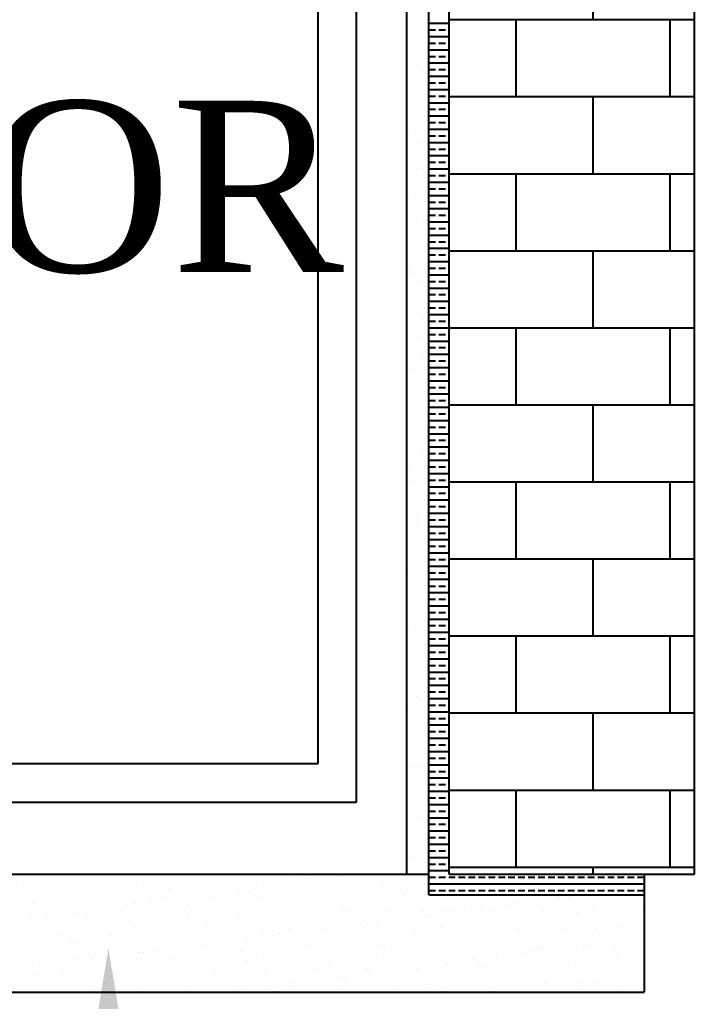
# Model space of a CAD drawing. Header units: metres. Extents: x -54 to 177, y -43 to 77.
# Drawn here: x 27.614 to 28.285, y 12.774 to 13.751 of the extents above; entities that cross this region are included whole.
import ezdxf

# ---------------------------------------------------------------- set-up
doc = ezdxf.new("R2010")
doc.units = ezdxf.units.M
doc.header["$LTSCALE"] = 2
doc.header["$MEASUREMENT"] = 0
doc.styles.add('B', font='romantic.ttf')

# ---------------------------------------------------------------- blocks, each defined once
blk = doc.blocks.new('A$C64980A76')
at = {"color": 0}
for p, q in [((94.106, 49.45), (94.106, 70.919)), ((93.889, 49.45), (93.889, 70.703)), ((93.657, 49.45), (93.657, 69.644)), ((96.701, 49.45), (96.701, 69.644)), ((93.125, 50.215), (93.125, 68.88)), ((92.717, 50.623), (92.717, 68.472)), ((95.63, 58.502), (95.63, 59.318)), ((93.712, 58.491), (93.712, 58.491)), ((93.889, 58.464), (94.106, 58.464)), ((94.106, 58.502), (96.701, 58.502)), ((94.814, 57.686), (94.814, 58.502)), ((96.446, 57.686), (96.446, 58.502)), ((93.889, 58.393), (93.96, 58.393)), ((93.995, 58.393), (94.065, 58.393)), ((94.1, 58.393), (94.106, 58.393)), ((93.889, 58.323), (94.106, 58.323)), ((93.889, 58.253), (93.96, 58.253)), ((93.995, 58.253), (94.065, 58.253)), ((94.1, 58.253), (94.106, 58.253)), ((93.889, 58.183), (94.106, 58.183)), ((93.725, 58.098), (93.725, 58.098)), ((93.889, 58.113), (93.96, 58.113)), ((93.889, 58.043), (94.106, 58.043)), ((93.995, 58.113), (94.065, 58.113)), ((94.1, 58.113), (94.106, 58.113)), ((93.71, 57.972), (93.71, 57.972)), ((93.782, 58.017), (93.782, 58.017)), ((93.816, 57.986), (93.816, 57.986)), ((93.845, 57.927), (93.845, 57.927)), ((93.889, 57.973), (93.96, 57.973)), ((93.995, 57.973), (94.065, 57.973)), ((94.1, 57.973), (94.106, 57.973)), ((93.882, 57.893), (93.882, 57.893)), ((93.889, 57.903), (94.106, 57.903)), ((93.889, 57.832), (93.96, 57.832)), ((93.995, 57.832), (94.065, 57.832)), ((94.1, 57.832), (94.106, 57.832)), ((93.889, 57.762), (94.106, 57.762)), ((93.738, 57.705), (93.738, 57.705)), ((93.889, 57.692), (93.96, 57.692)), ((93.889, 57.622), (94.106, 57.622)), ((93.995, 57.692), (94.065, 57.692)), ((94.1, 57.692), (94.106, 57.692)), ((94.106, 57.686), (96.701, 57.686)), ((95.63, 56.87), (95.63, 57.686)), ((93.889, 57.552), (93.96, 57.552)), ((93.995, 57.552), (94.065, 57.552)), ((94.1, 57.552), (94.106, 57.552)), ((93.889, 57.482), (94.106, 57.482)), ((93.889, 57.412), (93.96, 57.412)), ((93.995, 57.412), (94.065, 57.412)), ((94.1, 57.412), (94.106, 57.412)), ((93.687, 57.331), (93.687, 57.331)), ((93.751, 57.312), (93.751, 57.312)), ((93.889, 57.342), (94.106, 57.342)), ((93.716, 57.247), (93.716, 57.247)), ((93.802, 57.193), (93.802, 57.193)), ((93.889, 57.272), (93.96, 57.272)), ((93.889, 57.201), (94.106, 57.201)), ((93.995, 57.272), (94.065, 57.272)), ((94.1, 57.272), (94.106, 57.272)), ((93.865, 57.168), (93.865, 57.168)), ((93.889, 57.131), (93.96, 57.131)), ((93.995, 57.131), (94.065, 57.131)), ((94.1, 57.131), (94.106, 57.131)), ((93.889, 57.061), (94.106, 57.061)), ((93.889, 56.991), (93.96, 56.991)), ((93.995, 56.991), (94.065, 56.991)), ((94.1, 56.991), (94.106, 56.991)), ((93.764, 56.919), (93.764, 56.919)), ((93.809, 56.929), (93.809, 56.929)), ((93.889, 56.921), (94.106, 56.921)), ((93.889, 56.851), (93.96, 56.851)), ((93.889, 56.781), (94.106, 56.781)), ((93.995, 56.851), (94.065, 56.851)), ((94.1, 56.851), (94.106, 56.851)), ((94.106, 56.87), (96.701, 56.87)), ((94.814, 56.054), (94.814, 56.87)), ((96.446, 56.054), (96.446, 56.87)), ((93.881, 56.737), (93.881, 56.737)), ((93.889, 56.711), (93.96, 56.711)), ((93.995, 56.711), (94.065, 56.711)), ((94.1, 56.711), (94.106, 56.711)), ((93.67, 56.606), (93.67, 56.606)), ((93.889, 56.64), (94.106, 56.64)), ((93.889, 56.57), (93.96, 56.57)), ((93.995, 56.57), (94.065, 56.57)), ((94.1, 56.57), (94.106, 56.57)), ((93.776, 56.526), (93.776, 56.526)), ((93.889, 56.5), (94.106, 56.5)), ((93.725, 56.389), (93.725, 56.389)), ((93.831, 56.403), (93.831, 56.403)), ((93.873, 56.42), (93.873, 56.42)), ((93.889, 56.43), (93.96, 56.43)), ((93.889, 56.36), (94.106, 56.36)), ((93.995, 56.43), (94.065, 56.43)), ((94.1, 56.43), (94.106, 56.43)), ((93.889, 56.29), (93.96, 56.29)), ((93.995, 56.29), (94.065, 56.29)), ((94.1, 56.29), (94.106, 56.29)), ((93.889, 56.22), (94.106, 56.22)), ((93.789, 56.133), (93.789, 56.133)), ((93.889, 56.15), (93.96, 56.15)), ((93.889, 56.08), (94.106, 56.08)), ((93.995, 56.15), (94.065, 56.15)), ((94.1, 56.15), (94.106, 56.15)), ((94.106, 56.054), (96.701, 56.054)), ((95.63, 55.238), (95.63, 56.054)), ((93.806, 55.973), (93.806, 55.973)), ((93.889, 56.009), (93.96, 56.009)), ((93.995, 56.009), (94.065, 56.009)), ((94.1, 56.009), (94.106, 56.009)), ((93.677, 55.858), (93.677, 55.858)), ((93.889, 55.939), (94.106, 55.939)), ((93.889, 55.869), (93.96, 55.869)), ((93.995, 55.869), (94.065, 55.869)), ((94.1, 55.869), (94.106, 55.869)), ((93.715, 55.823), (93.715, 55.823)), ((93.802, 55.74), (93.802, 55.74)), ((93.889, 55.799), (94.106, 55.799)), ((93.661, 55.659), (93.661, 55.659)), ((93.889, 55.729), (93.96, 55.729)), ((93.889, 55.659), (94.106, 55.659)), ((93.995, 55.729), (94.065, 55.729)), ((94.1, 55.729), (94.106, 55.729)), ((93.889, 55.589), (93.96, 55.589)), ((93.995, 55.589), (94.065, 55.589)), ((94.1, 55.589), (94.106, 55.589)), ((93.889, 55.519), (94.106, 55.519)), ((93.889, 55.448), (93.96, 55.448)), ((93.995, 55.448), (94.065, 55.448)), ((94.1, 55.448), (94.106, 55.448)), ((93.658, 55.324), (93.658, 55.324)), ((93.815, 55.347), (93.815, 55.347)), ((93.824, 55.346), (93.824, 55.346)), ((93.889, 55.378), (94.106, 55.378)), ((93.889, 55.308), (93.96, 55.308)), ((93.889, 55.238), (94.106, 55.238)), ((93.995, 55.308), (94.065, 55.308)), ((94.1, 55.308), (94.106, 55.308)), ((94.106, 55.238), (96.701, 55.238)), ((94.814, 54.422), (94.814, 55.238)), ((96.446, 54.422), (96.446, 55.238)), ((93.74, 55.203), (93.74, 55.203)), ((93.826, 55.148), (93.826, 55.148)), ((93.889, 55.168), (93.96, 55.168)), ((93.995, 55.168), (94.065, 55.168)), ((94.1, 55.168), (94.106, 55.168)), ((93.697, 55.098), (93.697, 55.098)), ((93.889, 55.098), (94.106, 55.098)), ((93.889, 55.028), (93.96, 55.028)), ((93.995, 55.028), (94.065, 55.028)), ((94.1, 55.028), (94.106, 55.028)), ((93.828, 54.954), (93.828, 54.954)), ((93.889, 54.958), (94.106, 54.958)), ((93.74, 54.807), (93.74, 54.807)), ((93.846, 54.821), (93.846, 54.821)), ((93.889, 54.887), (93.96, 54.887)), ((93.889, 54.817), (94.106, 54.817)), ((93.995, 54.887), (94.065, 54.887)), ((94.1, 54.887), (94.106, 54.887)), ((93.889, 54.747), (93.96, 54.747)), ((93.995, 54.747), (94.065, 54.747)), ((94.1, 54.747), (94.106, 54.747)), ((93.889, 54.677), (94.106, 54.677)), ((93.889, 54.607), (93.96, 54.607)), ((93.995, 54.607), (94.065, 54.607)), ((94.1, 54.607), (94.106, 54.607)), ((93.841, 54.561), (93.841, 54.561)), ((93.889, 54.537), (94.106, 54.537)), ((93.665, 54.439), (93.665, 54.439)), ((93.889, 54.467), (93.96, 54.467)), ((93.889, 54.397), (94.106, 54.397)), ((93.995, 54.467), (94.065, 54.467)), ((94.1, 54.467), (94.106, 54.467)), ((94.106, 54.422), (96.701, 54.422)), ((95.63, 53.606), (95.63, 54.422)), ((93.705, 54.35), (93.705, 54.35)), ((93.743, 54.316), (93.743, 54.316)), ((93.889, 54.327), (93.96, 54.327)), ((93.995, 54.327), (94.065, 54.327)), ((94.1, 54.327), (94.106, 54.327)), ((93.889, 54.256), (94.106, 54.256)), ((93.889, 54.186), (93.96, 54.186)), ((93.995, 54.186), (94.065, 54.186)), ((94.1, 54.186), (94.106, 54.186)), ((93.853, 54.168), (93.853, 54.168)), ((93.889, 54.116), (94.106, 54.116)), ((93.889, 54.046), (93.96, 54.046)), ((93.889, 53.976), (94.106, 53.976)), ((93.995, 54.046), (94.065, 54.046)), ((94.1, 54.046), (94.106, 54.046)), ((93.83, 53.928), (93.83, 53.928)), ((93.889, 53.906), (93.96, 53.906)), ((93.995, 53.906), (94.065, 53.906)), ((94.1, 53.906), (94.106, 53.906)), ((93.839, 53.764), (93.839, 53.764)), ((93.866, 53.775), (93.866, 53.775)), ((93.889, 53.836), (94.106, 53.836)), ((93.889, 53.766), (93.96, 53.766)), ((93.995, 53.766), (94.065, 53.766)), ((94.1, 53.766), (94.106, 53.766)), ((93.673, 53.742), (93.673, 53.742)), ((93.889, 53.695), (94.106, 53.695)), ((93.685, 53.615), (93.685, 53.615)), ((93.725, 53.591), (93.725, 53.591)), ((93.889, 53.625), (93.96, 53.625)), ((93.889, 53.555), (94.106, 53.555)), ((93.995, 53.625), (94.065, 53.625)), ((94.1, 53.625), (94.106, 53.625)), ((94.106, 53.606), (96.701, 53.606)), ((94.814, 52.79), (94.814, 53.606)), ((96.446, 52.79), (96.446, 53.606)), ((93.889, 53.485), (93.96, 53.485)), ((93.995, 53.485), (94.065, 53.485)), ((94.1, 53.485), (94.106, 53.485)), ((93.879, 53.382), (93.879, 53.382)), ((93.889, 53.415), (94.106, 53.415)), ((93.889, 53.345), (93.96, 53.345)), ((93.995, 53.345), (94.065, 53.345)), ((94.1, 53.345), (94.106, 53.345)), ((93.861, 53.238), (93.861, 53.238)), ((93.889, 53.275), (94.106, 53.275)), ((93.755, 53.224), (93.755, 53.224)), ((93.763, 53.159), (93.763, 53.159)), ((93.889, 53.205), (93.96, 53.205)), ((93.889, 53.134), (94.106, 53.134)), ((93.995, 53.205), (94.065, 53.205)), ((94.1, 53.205), (94.106, 53.205)), ((93.849, 53.104), (93.849, 53.104)), ((93.889, 53.064), (93.96, 53.064)), ((93.995, 53.064), (94.065, 53.064)), ((94.1, 53.064), (94.106, 53.064)), ((93.889, 52.994), (94.106, 52.994)), ((93.733, 52.843), (93.733, 52.843)), ((93.889, 52.924), (93.96, 52.924)), ((93.889, 52.854), (94.106, 52.854)), ((93.995, 52.924), (94.065, 52.924)), ((94.1, 52.924), (94.106, 52.924)), ((93.771, 52.808), (93.771, 52.808)), ((93.889, 52.784), (93.96, 52.784)), ((93.995, 52.784), (94.065, 52.784)), ((94.1, 52.784), (94.106, 52.784)), ((94.106, 52.79), (96.701, 52.79)), ((95.63, 51.974), (95.63, 52.79)), ((93.666, 52.685), (93.666, 52.685)), ((93.889, 52.714), (94.106, 52.714)), ((93.889, 52.644), (93.96, 52.644)), ((93.995, 52.644), (94.065, 52.644)), ((94.1, 52.644), (94.106, 52.644)), ((93.889, 52.574), (94.106, 52.574)), ((93.889, 52.503), (93.96, 52.503)), ((93.889, 52.433), (94.106, 52.433)), ((93.995, 52.503), (94.065, 52.503)), ((94.1, 52.503), (94.106, 52.503)), ((93.689, 52.395), (93.689, 52.395)), ((93.889, 52.363), (93.96, 52.363)), ((93.995, 52.363), (94.065, 52.363)), ((94.1, 52.363), (94.106, 52.363)), ((93.889, 52.293), (94.106, 52.293)), ((93.889, 52.223), (93.96, 52.223)), ((93.995, 52.223), (94.065, 52.223)), ((94.1, 52.223), (94.106, 52.223)), ((93.688, 52.159), (93.688, 52.159)), ((93.854, 52.181), (93.854, 52.181)), ((93.889, 52.153), (94.106, 52.153)), ((93.753, 52.084), (93.753, 52.084)), ((93.889, 52.083), (93.96, 52.083)), ((93.889, 52.013), (94.106, 52.013)), ((93.995, 52.083), (94.065, 52.083)), ((94.1, 52.083), (94.106, 52.083)), ((93.889, 51.942), (93.96, 51.942)), ((93.995, 51.942), (94.065, 51.942)), ((94.1, 51.942), (94.106, 51.942)), ((94.106, 51.974), (96.701, 51.974)), ((94.814, 51.158), (94.814, 51.974)), ((96.446, 51.158), (96.446, 51.974)), ((93.853, 51.884), (93.853, 51.884)), ((93.889, 51.872), (94.106, 51.872)), ((93.889, 51.802), (93.96, 51.802)), ((93.995, 51.802), (94.065, 51.802)), ((94.1, 51.802), (94.106, 51.802)), ((93.889, 51.732), (94.106, 51.732)), ((93.77, 51.642), (93.77, 51.642)), ((93.877, 51.656), (93.877, 51.656)), ((93.889, 51.662), (93.96, 51.662)), ((93.889, 51.592), (94.106, 51.592)), ((93.995, 51.662), (94.065, 51.662)), ((94.1, 51.662), (94.106, 51.662)), ((93.708, 51.57), (93.708, 51.57)), ((93.889, 51.522), (93.96, 51.522)), ((93.995, 51.522), (94.065, 51.522)), ((94.1, 51.522), (94.106, 51.522)), ((93.889, 51.452), (94.106, 51.452)), ((93.889, 51.381), (93.96, 51.381)), ((93.995, 51.381), (94.065, 51.381)), ((94.1, 51.381), (94.106, 51.381)), ((93.761, 51.335), (93.761, 51.335)), ((93.799, 51.301), (93.799, 51.301)), ((93.889, 51.311), (94.106, 51.311)), ((93.668, 51.205), (93.668, 51.205)), ((93.889, 51.241), (93.96, 51.241)), ((93.889, 51.171), (94.106, 51.171)), ((93.995, 51.241), (94.065, 51.241)), ((94.1, 51.241), (94.106, 51.241)), ((93.681, 51.102), (93.681, 51.102)), ((93.787, 51.114), (93.787, 51.114)), ((93.873, 51.059), (93.873, 51.059)), ((93.889, 51.101), (93.96, 51.101)), ((93.995, 51.101), (94.065, 51.101)), ((94.1, 51.101), (94.106, 51.101)), ((94.106, 51.158), (96.701, 51.158)), ((95.63, 50.342), (95.63, 51.158)), ((93.889, 51.031), (94.106, 51.031)), ((93.889, 50.961), (93.96, 50.961)), ((93.995, 50.961), (94.065, 50.961)), ((94.1, 50.961), (94.106, 50.961)), ((93.889, 50.891), (94.106, 50.891)), ((93.681, 50.812), (93.681, 50.812)), ((93.889, 50.821), (93.96, 50.821)), ((93.889, 50.75), (94.106, 50.75)), ((93.995, 50.821), (94.065, 50.821)), ((94.1, 50.821), (94.106, 50.821)), ((93.889, 50.68), (93.96, 50.68)), ((93.995, 50.68), (94.065, 50.68)), ((94.1, 50.68), (94.106, 50.68)), ((86.227, 50.623), (92.717, 50.623)), ((93.704, 50.577), (93.704, 50.577)), ((93.781, 50.576), (93.781, 50.576)), ((93.869, 50.599), (93.869, 50.599)), ((93.889, 50.61), (94.106, 50.61)), ((93.889, 50.54), (93.96, 50.54)), ((93.995, 50.54), (94.065, 50.54)), ((94.1, 50.54), (94.106, 50.54)), ((93.889, 50.47), (94.106, 50.47)), ((93.694, 50.419), (93.694, 50.419)), ((93.712, 50.35), (93.712, 50.35)), ((93.889, 50.4), (93.96, 50.4)), ((93.889, 50.33), (94.106, 50.33)), ((93.995, 50.4), (94.065, 50.4)), ((94.1, 50.4), (94.106, 50.4)), ((94.106, 50.342), (96.701, 50.342)), ((94.814, 49.526), (94.814, 50.342)), ((96.446, 49.526), (96.446, 50.342)), ((93.889, 50.26), (93.96, 50.26)), ((93.995, 50.26), (94.065, 50.26)), ((94.1, 50.26), (94.106, 50.26)), ((85.819, 50.215), (93.125, 50.215)), ((93.889, 50.189), (94.106, 50.189)), ((93.889, 50.119), (93.96, 50.119)), ((93.995, 50.119), (94.065, 50.119)), ((94.1, 50.119), (94.106, 50.119)), ((93.707, 50.026), (93.707, 50.026)), ((93.786, 50.06), (93.786, 50.06)), ((93.889, 50.049), (94.106, 50.049)), ((93.889, 49.979), (93.96, 49.979)), ((93.995, 49.979), (94.065, 49.979)), ((94.1, 49.979), (94.106, 49.979)), ((93.789, 49.828), (93.789, 49.828)), ((93.877, 49.839), (93.877, 49.839)), ((93.889, 49.909), (94.106, 49.909)), ((93.889, 49.839), (93.96, 49.839)), ((93.995, 49.839), (94.065, 49.839)), ((94.1, 49.839), (94.106, 49.839)), ((93.827, 49.794), (93.827, 49.794)), ((93.889, 49.769), (94.106, 49.769)), ((93.72, 49.633), (93.72, 49.633)), ((93.889, 49.699), (93.96, 49.699)), ((93.889, 49.628), (94.106, 49.628)), ((93.995, 49.699), (94.065, 49.699)), ((94.1, 49.699), (94.106, 49.699)), ((93.697, 49.52), (93.697, 49.52)), ((93.732, 49.526), (93.732, 49.526)), ((93.889, 49.558), (93.96, 49.558)), ((93.995, 49.558), (94.065, 49.558)), ((94.1, 49.558), (94.106, 49.558)), ((94.106, 49.526), (96.701, 49.526)), ((95.63, 49.45), (95.63, 49.526)), ((88.42, 49.45), (90.524, 49.45)), ((90.26, 49.396), (90.26, 49.396)), ((90.524, 49.45), (93.889, 49.45)), ((90.794, 49.403), (90.794, 49.403)), ((91.316, 49.4), (91.316, 49.4)), ((91.867, 49.42), (91.867, 49.42)), ((92.401, 49.427), (92.401, 49.427)), ((92.6, 49.436), (92.6, 49.436)), ((92.875, 49.412), (92.875, 49.412)), ((92.923, 49.425), (92.923, 49.425)), ((92.982, 49.426), (92.982, 49.426)), ((93.147, 49.447), (93.147, 49.447)), ((93.474, 49.444), (93.474, 49.444)), ((93.889, 49.488), (94.106, 49.488)), ((93.889, 49.233), (93.889, 49.45)), ((93.889, 49.418), (93.96, 49.418)), ((93.995, 49.418), (94.065, 49.418)), ((94.1, 49.418), (94.17, 49.418)), ((94.106, 49.45), (96.701, 49.45)), ((94.205, 49.418), (94.275, 49.418)), ((94.31, 49.418), (94.38, 49.418)), ((94.415, 49.418), (94.485, 49.418)), ((94.521, 49.418), (94.591, 49.418)), ((94.626, 49.418), (94.696, 49.418)), ((94.731, 49.418), (94.801, 49.418)), ((94.836, 49.418), (94.906, 49.418)), ((94.941, 49.418), (95.011, 49.418)), ((95.046, 49.418), (95.117, 49.418)), ((95.152, 49.418), (95.222, 49.418)), ((95.257, 49.418), (95.327, 49.418)), ((95.362, 49.418), (95.432, 49.418)), ((95.467, 49.418), (95.537, 49.418)), ((95.572, 49.418), (95.642, 49.418)), ((95.678, 49.418), (95.748, 49.418)), ((95.783, 49.418), (95.853, 49.418)), ((95.888, 49.418), (95.958, 49.418)), ((95.993, 49.418), (96.063, 49.418)), ((96.098, 49.418), (96.168, 49.418)), ((96.168, 49.45), (96.168, 48.201)), ((89.595, 49.321), (89.595, 49.321)), ((89.709, 49.376), (89.709, 49.376)), ((90.23, 49.322), (90.23, 49.322)), ((90.305, 49.316), (90.305, 49.316)), ((90.866, 49.323), (90.866, 49.323)), ((91.133, 49.298), (91.133, 49.298)), ((91.501, 49.324), (91.501, 49.324)), ((91.949, 49.291), (91.949, 49.291)), ((92.049, 49.303), (92.049, 49.303)), ((92.136, 49.325), (92.136, 49.325)), ((92.326, 49.339), (92.326, 49.339)), ((92.433, 49.353), (92.433, 49.353)), ((92.598, 49.375), (92.598, 49.375)), ((92.771, 49.326), (92.771, 49.326)), ((93.407, 49.328), (93.407, 49.328)), ((93.889, 49.348), (96.168, 49.348)), ((89.997, 49.194), (89.997, 49.194)), ((90.342, 49.282), (90.342, 49.282)), ((90.519, 49.192), (90.519, 49.192)), ((91.07, 49.212), (91.07, 49.212)), ((91.228, 49.195), (91.228, 49.195)), ((91.334, 49.209), (91.334, 49.209)), ((91.5, 49.231), (91.5, 49.231)), ((91.604, 49.219), (91.604, 49.219)), ((91.777, 49.267), (91.777, 49.267)), ((91.883, 49.281), (91.883, 49.281)), ((91.987, 49.256), (91.987, 49.256)), ((92.126, 49.216), (92.126, 49.216)), ((92.677, 49.236), (92.677, 49.236)), ((92.778, 49.273), (92.778, 49.273)), ((93.211, 49.243), (93.211, 49.243)), ((93.594, 49.266), (93.594, 49.266)), ((93.631, 49.231), (93.631, 49.231)), ((93.733, 49.24), (93.733, 49.24)), ((93.889, 49.278), (93.96, 49.278)), ((93.889, 49.233), (96.168, 49.233)), ((93.995, 49.278), (94.065, 49.278)), ((94.1, 49.278), (94.17, 49.278)), ((94.205, 49.278), (94.275, 49.278)), ((94.31, 49.278), (94.38, 49.278)), ((94.415, 49.278), (94.485, 49.278)), ((94.521, 49.278), (94.591, 49.278)), ((94.626, 49.278), (94.696, 49.278)), ((94.731, 49.278), (94.801, 49.278)), ((94.836, 49.278), (94.906, 49.278)), ((94.941, 49.278), (95.011, 49.278)), ((95.046, 49.278), (95.117, 49.278)), ((95.152, 49.278), (95.222, 49.278)), ((95.257, 49.278), (95.327, 49.278)), ((95.26, 49.197), (95.26, 49.197)), ((95.276, 49.206), (95.276, 49.206)), ((95.362, 49.278), (95.432, 49.278)), ((95.366, 49.211), (95.366, 49.211)), ((95.467, 49.278), (95.537, 49.278)), ((95.532, 49.233), (95.532, 49.233)), ((95.572, 49.278), (95.642, 49.278)), ((95.678, 49.278), (95.748, 49.278)), ((95.783, 49.278), (95.853, 49.278)), ((95.888, 49.278), (95.958, 49.278)), ((95.993, 49.278), (96.063, 49.278)), ((96.067, 49.223), (96.067, 49.223)), ((96.098, 49.278), (96.168, 49.278)), ((89.692, 49.137), (89.692, 49.137)), ((89.729, 49.103), (89.729, 49.103)), ((90.402, 49.086), (90.402, 49.086)), ((90.52, 49.119), (90.52, 49.119)), ((90.679, 49.122), (90.679, 49.122)), ((90.785, 49.136), (90.785, 49.136)), ((90.951, 49.158), (90.951, 49.158)), ((91.336, 49.112), (91.336, 49.112)), ((92.164, 49.094), (92.164, 49.094)), ((92.981, 49.087), (92.981, 49.087)), ((94.434, 49.089), (94.434, 49.089)), ((94.711, 49.125), (94.711, 49.125)), ((94.817, 49.139), (94.817, 49.139)), ((94.983, 49.161), (94.983, 49.161)), ((95.627, 49.082), (95.627, 49.082)), ((96.149, 49.08), (96.149, 49.08)), ((89.581, 48.978), (89.581, 48.978)), ((89.687, 48.992), (89.687, 48.992)), ((89.722, 48.983), (89.722, 48.983)), ((89.853, 49.014), (89.853, 49.014)), ((89.999, 49.063), (89.999, 49.063)), ((90.085, 49.008), (90.085, 49.008)), ((90.13, 49.05), (90.13, 49.05)), ((90.236, 49.064), (90.236, 49.064)), ((90.273, 49.003), (90.273, 49.003)), ((90.635, 49.064), (90.635, 49.064)), ((90.721, 49.009), (90.721, 49.009)), ((90.807, 49.01), (90.807, 49.01)), ((91.27, 49.065), (91.27, 49.065)), ((91.329, 49.007), (91.329, 49.007)), ((91.356, 49.011), (91.356, 49.011)), ((91.374, 49.077), (91.374, 49.077)), ((91.88, 49.027), (91.88, 49.027)), ((91.905, 49.066), (91.905, 49.066)), ((91.991, 49.012), (91.991, 49.012)), ((92.414, 49.034), (92.414, 49.034)), ((92.54, 49.068), (92.54, 49.068)), ((92.626, 49.013), (92.626, 49.013)), ((92.936, 49.032), (92.936, 49.032)), ((93.018, 49.052), (93.018, 49.052)), ((93.176, 49.069), (93.176, 49.069)), ((93.262, 49.014), (93.262, 49.014)), ((93.487, 49.051), (93.487, 49.051)), ((93.613, 48.98), (93.613, 48.98)), ((93.719, 48.994), (93.719, 48.994)), ((93.809, 49.069), (93.809, 49.069)), ((93.811, 49.07), (93.811, 49.07)), ((93.885, 49.016), (93.885, 49.016)), ((93.897, 49.015), (93.897, 49.015)), ((94.021, 49.058), (94.021, 49.058)), ((94.162, 49.053), (94.162, 49.053)), ((94.268, 49.067), (94.268, 49.067)), ((94.446, 49.071), (94.446, 49.071)), ((94.532, 49.016), (94.532, 49.016)), ((94.542, 49.056), (94.542, 49.056)), ((94.625, 49.062), (94.625, 49.062)), ((94.663, 49.027), (94.663, 49.027)), ((95.081, 49.072), (95.081, 49.072)), ((95.093, 49.076), (95.093, 49.076)), ((95.167, 49.017), (95.167, 49.017)), ((95.453, 49.044), (95.453, 49.044)), ((95.717, 49.073), (95.717, 49.073)), ((95.803, 49.019), (95.803, 49.019)), ((89.907, 48.94), (89.907, 48.94)), ((90.723, 48.933), (90.723, 48.933)), ((90.761, 48.898), (90.761, 48.898)), ((91.551, 48.915), (91.551, 48.915)), ((92.367, 48.908), (92.367, 48.908)), ((92.405, 48.873), (92.405, 48.873)), ((92.786, 48.872), (92.786, 48.872)), ((93.063, 48.908), (93.063, 48.908)), ((93.17, 48.922), (93.17, 48.922)), ((93.196, 48.89), (93.196, 48.89)), ((93.335, 48.944), (93.335, 48.944)), ((94.012, 48.883), (94.012, 48.883)), ((94.83, 48.874), (94.83, 48.874)), ((95.352, 48.871), (95.352, 48.871)), ((95.903, 48.891), (95.903, 48.891)), ((89.76, 48.81), (89.76, 48.81)), ((90.01, 48.801), (90.01, 48.801)), ((90.395, 48.811), (90.395, 48.811)), ((90.532, 48.799), (90.532, 48.799)), ((91.03, 48.812), (91.03, 48.812)), ((91.083, 48.819), (91.083, 48.819)), ((91.617, 48.825), (91.617, 48.825)), ((91.666, 48.813), (91.666, 48.813)), ((92.072, 48.778), (92.072, 48.778)), ((92.139, 48.823), (92.139, 48.823)), ((92.237, 48.799), (92.237, 48.799)), ((92.301, 48.814), (92.301, 48.814)), ((92.514, 48.836), (92.514, 48.836)), ((92.621, 48.85), (92.621, 48.85)), ((92.69, 48.843), (92.69, 48.843)), ((92.936, 48.816), (92.936, 48.816)), ((93.224, 48.85), (93.224, 48.85)), ((93.571, 48.817), (93.571, 48.817)), ((93.745, 48.847), (93.745, 48.847)), ((94.05, 48.848), (94.05, 48.848)), ((94.206, 48.818), (94.206, 48.818)), ((94.296, 48.867), (94.296, 48.867)), ((94.84, 48.865), (94.84, 48.865)), ((94.842, 48.819), (94.842, 48.819)), ((95.477, 48.82), (95.477, 48.82)), ((95.656, 48.858), (95.656, 48.858)), ((95.694, 48.823), (95.694, 48.823)), ((96.103, 48.78), (96.103, 48.78)), ((96.112, 48.821), (96.112, 48.821)), ((90.11, 48.754), (90.11, 48.754)), ((90.147, 48.719), (90.147, 48.719)), ((90.938, 48.736), (90.938, 48.736)), ((91.416, 48.691), (91.416, 48.691)), ((91.522, 48.705), (91.522, 48.705)), ((91.688, 48.727), (91.688, 48.727)), ((91.754, 48.729), (91.754, 48.729)), ((91.792, 48.694), (91.792, 48.694)), ((91.965, 48.764), (91.965, 48.764)), ((92.582, 48.711), (92.582, 48.711)), ((93.399, 48.704), (93.399, 48.704)), ((93.436, 48.669), (93.436, 48.669)), ((94.033, 48.665), (94.033, 48.665)), ((94.227, 48.686), (94.227, 48.686)), ((95.043, 48.679), (95.043, 48.679)), ((95.106, 48.683), (95.106, 48.683)), ((95.448, 48.694), (95.448, 48.694)), ((95.554, 48.708), (95.554, 48.708)), ((95.64, 48.689), (95.64, 48.689)), ((95.72, 48.73), (95.72, 48.73)), ((95.997, 48.766), (95.997, 48.766)), ((96.162, 48.687), (96.162, 48.687)), ((89.735, 48.59), (89.735, 48.59)), ((90.286, 48.61), (90.286, 48.61)), ((90.424, 48.561), (90.424, 48.561)), ((90.59, 48.583), (90.59, 48.583)), ((90.82, 48.617), (90.82, 48.617)), ((90.867, 48.619), (90.867, 48.619)), ((90.973, 48.633), (90.973, 48.633)), ((91.139, 48.655), (91.139, 48.655)), ((91.342, 48.614), (91.342, 48.614)), ((91.893, 48.634), (91.893, 48.634)), ((92.427, 48.641), (92.427, 48.641)), ((92.948, 48.639), (92.948, 48.639)), ((93.499, 48.658), (93.499, 48.658)), ((94.456, 48.563), (94.456, 48.563)), ((94.555, 48.663), (94.555, 48.663)), ((94.611, 48.56), (94.611, 48.56)), ((94.622, 48.585), (94.622, 48.585)), ((94.899, 48.622), (94.899, 48.622)), ((95.005, 48.636), (95.005, 48.636)), ((95.081, 48.644), (95.081, 48.644)), ((95.171, 48.657), (95.171, 48.657)), ((95.246, 48.561), (95.246, 48.561)), ((95.871, 48.661), (95.871, 48.661)), ((95.881, 48.563), (95.881, 48.563)), ((89.615, 48.496), (89.615, 48.496)), ((89.769, 48.474), (89.769, 48.474)), ((89.875, 48.488), (89.875, 48.488)), ((90.041, 48.51), (90.041, 48.51)), ((90.164, 48.552), (90.164, 48.552)), ((90.25, 48.497), (90.25, 48.497)), ((90.318, 48.547), (90.318, 48.547)), ((90.325, 48.557), (90.325, 48.557)), ((90.799, 48.553), (90.799, 48.553)), ((90.885, 48.499), (90.885, 48.499)), ((91.141, 48.55), (91.141, 48.55)), ((91.179, 48.515), (91.179, 48.515)), ((91.435, 48.555), (91.435, 48.555)), ((91.521, 48.5), (91.521, 48.5)), ((91.969, 48.532), (91.969, 48.532)), ((92.07, 48.556), (92.07, 48.556)), ((92.156, 48.501), (92.156, 48.501)), ((92.705, 48.557), (92.705, 48.557)), ((92.786, 48.525), (92.786, 48.525)), ((92.791, 48.502), (92.791, 48.502)), ((92.823, 48.49), (92.823, 48.49)), ((93.236, 48.457), (93.236, 48.457)), ((93.34, 48.558), (93.34, 48.558)), ((93.426, 48.503), (93.426, 48.503)), ((93.614, 48.507), (93.614, 48.507)), ((93.801, 48.477), (93.801, 48.477)), ((93.907, 48.491), (93.907, 48.491)), ((93.976, 48.559), (93.976, 48.559)), ((94.062, 48.504), (94.062, 48.504)), ((94.073, 48.513), (94.073, 48.513)), ((94.309, 48.474), (94.309, 48.474)), ((94.35, 48.549), (94.35, 48.549)), ((94.43, 48.5), (94.43, 48.5)), ((94.468, 48.465), (94.468, 48.465)), ((94.697, 48.506), (94.697, 48.506)), ((94.843, 48.481), (94.843, 48.481)), ((95.258, 48.482), (95.258, 48.482)), ((95.332, 48.507), (95.332, 48.507)), ((95.365, 48.478), (95.365, 48.478)), ((95.916, 48.498), (95.916, 48.498)), ((95.967, 48.508), (95.967, 48.508)), ((96.075, 48.475), (96.075, 48.475)), ((89.712, 48.378), (89.712, 48.378)), ((90.023, 48.408), (90.023, 48.408)), ((90.528, 48.371), (90.528, 48.371)), ((90.545, 48.406), (90.545, 48.406)), ((91.096, 48.426), (91.096, 48.426)), ((91.356, 48.353), (91.356, 48.353)), ((91.63, 48.432), (91.63, 48.432)), ((92.152, 48.43), (92.152, 48.43)), ((92.702, 48.45), (92.702, 48.45)), ((92.974, 48.368), (92.974, 48.368)), ((93.252, 48.405), (93.252, 48.405)), ((93.358, 48.419), (93.358, 48.419)), ((93.524, 48.441), (93.524, 48.441)), ((93.758, 48.454), (93.758, 48.454)), ((96.112, 48.44), (96.112, 48.44)), ((89.925, 48.299), (89.925, 48.299)), ((90.56, 48.3), (90.56, 48.3)), ((90.565, 48.336), (90.565, 48.336)), ((91.195, 48.301), (91.195, 48.301)), ((91.83, 48.302), (91.83, 48.302)), ((92.153, 48.26), (92.153, 48.26)), ((92.172, 48.346), (92.172, 48.346)), ((92.21, 48.311), (92.21, 48.311)), ((92.26, 48.274), (92.26, 48.274)), ((92.425, 48.296), (92.425, 48.296)), ((92.44, 48.248), (92.44, 48.248)), ((92.466, 48.304), (92.466, 48.304)), ((92.702, 48.333), (92.702, 48.333)), ((92.809, 48.346), (92.809, 48.346)), ((93.001, 48.328), (93.001, 48.328)), ((93.101, 48.305), (93.101, 48.305)), ((93.512, 48.265), (93.512, 48.265)), ((93.736, 48.306), (93.736, 48.306)), ((93.817, 48.321), (93.817, 48.321)), ((93.854, 48.286), (93.854, 48.286)), ((94.046, 48.272), (94.046, 48.272)), ((94.371, 48.307), (94.371, 48.307)), ((94.568, 48.27), (94.568, 48.27)), ((94.645, 48.303), (94.645, 48.303)), ((95.006, 48.308), (95.006, 48.308)), ((95.119, 48.289), (95.119, 48.289)), ((95.461, 48.296), (95.461, 48.296)), ((95.499, 48.261), (95.499, 48.261)), ((95.642, 48.309), (95.642, 48.309)), ((95.653, 48.296), (95.653, 48.296)), ((82.954, 48.201), (96.168, 48.201)), ((90.299, 48.217), (90.299, 48.217)), ((90.833, 48.224), (90.833, 48.224)), ((91.355, 48.221), (91.355, 48.221)), ((91.71, 48.202), (91.71, 48.202)), ((91.876, 48.224), (91.876, 48.224)), ((91.906, 48.241), (91.906, 48.241)), ((92.961, 48.245), (92.961, 48.245)), ((95.742, 48.205), (95.742, 48.205)), ((95.908, 48.226), (95.908, 48.226))]:
    blk.add_line(p, q, dxfattribs=at)
blk.add_solid([(90.388, 48.007), (90.497, 48.661), (90.606, 48.007)], dxfattribs=at)
at = {"color": 0, "style": 'B'}
blk.add_text('DOOR', height=1.8132, dxfattribs=at).set_placement((85.231, 55.829))

msp = doc.modelspace()

# ---------------------------------------------------------------- block references
at = {"xscale": 0.0939071323985137, "yscale": 0.0939071323985137, "zscale": 0.0939071323985137, "rotation": 359.9999780247499}
msp.add_blockref('A$C64980A76', (19.2037, 8.25697), dxfattribs=at)

doc.saveas('drawing.dxf')
